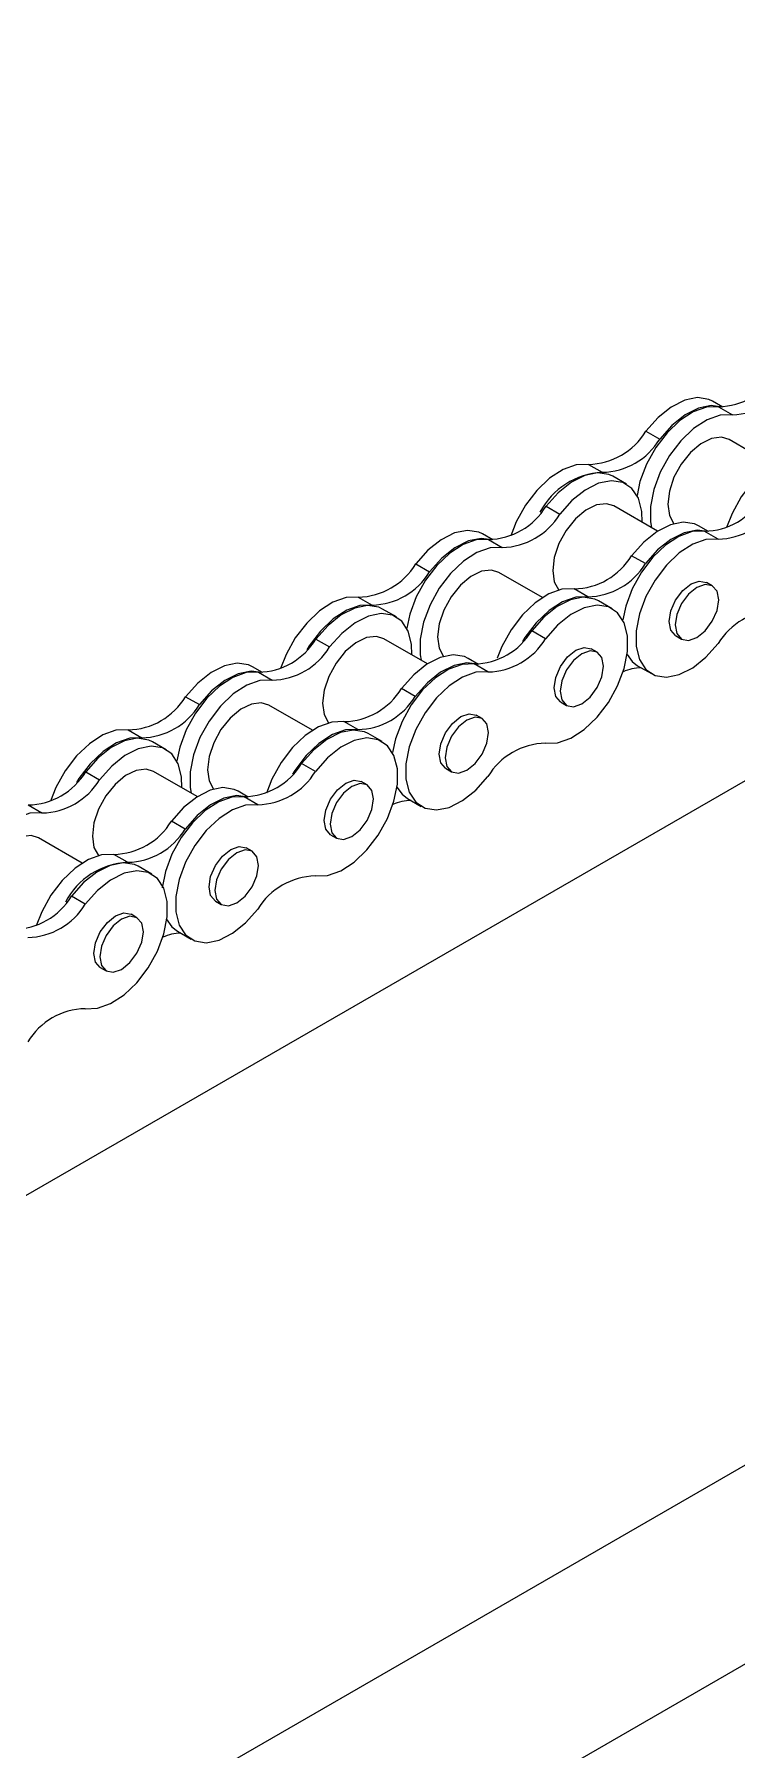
# Model space of a CAD drawing. Header units: metres. Extents: x 0 to 21025, y 0 to 14850.
# Drawn here: x 13944.6 to 13999.4, y 5239.1 to 5373 of the extents above; entities that cross this region are included whole.
import ezdxf

# ---------------------------------------------------------------- set-up
doc = ezdxf.new("R2010")
doc.units = ezdxf.units.M
doc.header["$LTSCALE"] = 25
doc.layers.add('SL4', color=4, linetype='Continuous')

msp = doc.modelspace()

# ---------------------------------------------------------------- linework, layer by layer
at = {"layer": 'SL4'}
for p, q in [((13253.258, 4883.619), (14190.156, 5424.48)), ((13299.555, 4856.892), (14236.454, 5397.752)), ((14243.189, 5386.087), (13306.291, 4845.227)), ((13998.352, 5343.927), (13997.553, 5344.388)), ((13998.02, 5343.955), (13999.095, 5343.334)), ((13992.348, 5342.045), (13993.423, 5341.425)), ((14002.237, 5339.421), (13998.83, 5341.388)), ((13987.858, 5339.453), (13988.932, 5338.832)), ((13990.829, 5337.901), (13989.755, 5338.521)), ((13984.55, 5336.178), (13985.625, 5335.558)), ((13993.256, 5334.237), (13989.849, 5336.204)), ((13980.392, 5333.558), (13979.592, 5334.02)), ((13997.236, 5334.202), (13996.437, 5334.664)), ((13997.979, 5333.61), (13996.904, 5334.23)), ((13980.06, 5333.586), (13981.134, 5332.966)), ((13974.387, 5331.677), (13975.462, 5331.056)), ((13992.307, 5331.7), (13991.232, 5332.321)), ((13984.276, 5329.053), (13980.869, 5331.019)), ((13997.529, 5329.967), (13997.064, 5330.236)), ((13969.897, 5329.085), (13970.972, 5328.464)), ((13987.817, 5329.108), (13986.742, 5329.729)), ((13989.714, 5328.177), (13988.639, 5328.797)), ((13972.869, 5327.533), (13971.794, 5328.153)), ((13984.509, 5325.834), (13983.434, 5326.454)), ((13994.665, 5326.081), (13995.131, 5325.813)), ((13966.589, 5325.81), (13967.664, 5325.189)), ((13975.296, 5323.868), (13971.889, 5325.835)), ((13988.549, 5324.783), (13988.083, 5325.052)), ((13962.431, 5323.19), (13961.632, 5323.651)), ((13979.276, 5323.834), (13978.476, 5324.296)), ((13980.019, 5323.241), (13978.944, 5323.862)), ((13991.7, 5323.727), (13992.774, 5323.107)), ((13962.099, 5323.218), (13963.174, 5322.597)), ((13974.346, 5321.332), (13973.271, 5321.952)), ((13956.427, 5321.308), (13957.502, 5320.688)), ((13966.316, 5318.684), (13962.909, 5320.651)), ((13985.685, 5320.897), (13986.151, 5320.628)), ((13969.856, 5318.74), (13968.781, 5319.36)), ((13979.569, 5319.599), (13979.103, 5319.867)), ((13951.937, 5318.716), (13953.011, 5318.096)), ((13971.753, 5317.808), (13970.678, 5318.429)), ((13954.908, 5317.164), (13953.834, 5317.785)), ((13948.629, 5315.442), (13949.704, 5314.821)), ((13957.335, 5313.5), (13953.928, 5315.467)), ((13966.548, 5315.465), (13965.473, 5316.086)), ((13976.705, 5315.713), (13977.171, 5315.444)), ((13961.315, 5313.466), (13960.516, 5313.927)), ((13970.589, 5314.414), (13970.123, 5314.683)), ((13944.139, 5312.849), (13945.213, 5312.229)), ((13962.058, 5312.873), (13960.983, 5313.494)), ((13973.739, 5313.359), (13974.814, 5312.739)), ((13956.386, 5310.964), (13955.311, 5311.584)), ((13948.355, 5308.316), (13944.948, 5310.283)), ((13967.725, 5310.529), (13968.19, 5310.26)), ((13951.896, 5308.371), (13950.821, 5308.992)), ((13961.608, 5309.23), (13961.143, 5309.499)), ((13953.793, 5307.44), (13952.718, 5308.06)), ((13948.588, 5305.097), (13947.513, 5305.717)), ((13958.744, 5305.345), (13959.21, 5305.076)), ((13952.628, 5304.046), (13952.162, 5304.315)), ((13955.779, 5302.991), (13956.853, 5302.37)), ((13949.764, 5300.16), (13950.23, 5299.892))]:
    msp.add_line(p, q, dxfattribs=at)
at = {"layer": 'SL4', "flags": 128}
for points in [[(13998.02, 5343.955), (13997.071, 5343.923), (13996.04, 5343.556), (13994.992, 5342.875), (13993.994, 5341.925), (13993.108, 5340.764), (13992.389, 5339.466), (13991.883, 5338.112), (13991.651, 5337.03)], [(13997.553, 5344.388), (13997.26, 5344.526), (13996.374, 5344.664), (13995.376, 5344.462), (13994.328, 5343.933), (13993.297, 5343.11), (13992.348, 5342.045)], [(13998.27, 5343.929), (13997.449, 5344.043), (13996.45, 5343.841), (13995.403, 5343.312), (13994.372, 5342.489), (13993.423, 5341.425)], [(13999.095, 5343.334), (13998.146, 5343.303), (13997.115, 5342.935), (13996.067, 5342.255), (13995.069, 5341.304), (13994.182, 5340.144), (13993.464, 5338.845), (13992.958, 5337.491), (13992.697, 5336.167), (13992.697, 5334.955), (13992.771, 5334.517)], [(13998.83, 5341.388), (13998.25, 5341.567), (13997.473, 5341.47), (13996.641, 5341.062), (13995.827, 5340.378), (13995.104, 5339.478), (13994.536, 5338.444), (13994.174, 5337.367), (13994.05, 5336.342)], [(13987.858, 5339.453), (13986.908, 5339.421), (13985.877, 5339.054), (13984.83, 5338.374), (13983.831, 5337.423), (13982.945, 5336.262), (13982.226, 5334.964), (13981.8, 5333.872)], [(14004.702, 5340.097), (14003.753, 5340.066), (14002.722, 5339.698), (14001.674, 5339.018), (14000.676, 5338.067), (13999.79, 5336.906), (13999.071, 5335.608), (13998.645, 5334.516)], [(13989.755, 5338.521), (13989.462, 5338.66), (13988.576, 5338.797), (13987.578, 5338.595), (13986.53, 5338.066), (13985.499, 5337.243), (13984.55, 5336.178)], [(13992.05, 5334.933), (13992.023, 5335.777), (13991.762, 5336.801), (13991.256, 5337.571), (13990.537, 5338.039), (13989.651, 5338.177), (13988.653, 5337.975), (13987.605, 5337.445), (13986.574, 5336.623), (13985.625, 5335.558)], [(13989.849, 5336.204), (13989.27, 5336.382), (13988.493, 5336.286), (13987.66, 5335.878), (13986.847, 5335.193), (13986.124, 5334.294), (13985.556, 5333.26), (13985.194, 5332.182), (13985.07, 5331.157)], [(13994.05, 5336.342), (13994.174, 5335.46), (13994.519, 5334.82)], [(13979.592, 5334.02), (13979.3, 5334.158), (13978.413, 5334.296), (13977.415, 5334.093), (13976.368, 5333.564), (13975.337, 5332.741), (13974.387, 5331.677)], [(13996.904, 5334.23), (13995.955, 5334.199), (13994.924, 5333.831), (13993.876, 5333.151), (13992.878, 5332.201), (13991.992, 5331.04), (13991.273, 5329.742), (13990.767, 5328.388), (13990.536, 5327.305)], [(13996.437, 5334.664), (13996.145, 5334.802), (13995.258, 5334.94), (13994.26, 5334.737), (13993.212, 5334.208), (13992.181, 5333.386), (13991.232, 5332.321)], [(13997.154, 5334.205), (13996.333, 5334.319), (13995.335, 5334.117), (13994.287, 5333.588), (13993.256, 5332.765), (13992.307, 5331.7)], [(13980.06, 5333.586), (13979.11, 5333.555), (13978.079, 5333.187), (13977.032, 5332.507), (13976.033, 5331.556), (13975.147, 5330.396), (13974.428, 5329.097), (13973.923, 5327.743), (13973.691, 5326.661)], [(13981.134, 5332.966), (13980.185, 5332.934), (13979.154, 5332.567), (13978.107, 5331.886), (13977.108, 5330.936), (13976.222, 5329.775), (13975.503, 5328.477), (13974.997, 5327.123), (13974.736, 5325.798), (13974.736, 5324.586), (13974.81, 5324.149)], [(13980.31, 5333.561), (13979.488, 5333.675), (13978.49, 5333.473), (13977.442, 5332.944), (13976.412, 5332.121), (13975.462, 5331.056)], [(13997.979, 5333.61), (13997.03, 5333.578), (13995.999, 5333.211), (13994.951, 5332.531), (13993.953, 5331.58), (13993.067, 5330.419), (13992.348, 5329.121), (13991.842, 5327.767), (13991.581, 5326.442), (13991.581, 5325.23), (13991.842, 5324.207), (13992.348, 5323.437), (13993.067, 5322.969), (13993.953, 5322.831), (13994.951, 5323.033), (13995.999, 5323.562), (13997.03, 5324.385), (13997.979, 5325.45)], [(13980.869, 5331.019), (13980.289, 5331.198), (13979.512, 5331.102), (13978.68, 5330.693), (13977.866, 5330.009), (13977.144, 5329.11), (13976.576, 5328.076), (13976.214, 5326.998), (13976.089, 5325.973)], [(13985.07, 5331.157), (13985.194, 5330.276), (13985.539, 5329.636)], [(13994.169, 5327.18), (13994.298, 5328.004), (13994.665, 5328.851), (13995.216, 5329.593), (13995.865, 5330.117), (13996.514, 5330.343), (13997.064, 5330.236)], [(13994.634, 5326.911), (13994.763, 5326.236), (13995.131, 5325.813), (13995.681, 5325.706), (13996.33, 5325.931), (13996.979, 5326.455), (13997.529, 5327.197), (13997.897, 5328.045), (13998.026, 5328.869), (13997.897, 5329.544), (13997.529, 5329.967), (13996.979, 5330.074), (13996.33, 5329.848), (13995.681, 5329.325), (13995.131, 5328.582), (13994.763, 5327.735), (13994.634, 5326.911)], [(13969.897, 5329.085), (13968.948, 5329.053), (13967.917, 5328.686), (13966.869, 5328.005), (13965.871, 5327.055), (13964.985, 5325.894), (13964.266, 5324.596), (13963.84, 5323.504)], [(13986.742, 5329.729), (13985.792, 5329.697), (13984.761, 5329.33), (13983.714, 5328.649), (13982.716, 5327.699), (13981.829, 5326.538), (13981.111, 5325.24), (13980.743, 5324.326)], [(13987.817, 5329.108), (13986.867, 5329.077), (13985.836, 5328.709), (13984.789, 5328.029), (13983.79, 5327.078), (13982.904, 5325.918), (13982.717, 5325.619)], [(13988.639, 5328.797), (13988.347, 5328.935), (13987.46, 5329.073), (13986.462, 5328.871), (13985.414, 5328.342), (13984.383, 5327.519), (13983.434, 5326.454)], [(13970.972, 5328.464), (13970.022, 5328.433), (13968.992, 5328.065), (13967.944, 5327.385), (13966.946, 5326.434), (13966.059, 5325.273), (13965.872, 5324.975)], [(13971.794, 5328.153), (13971.502, 5328.291), (13970.616, 5328.429), (13969.617, 5328.227), (13968.57, 5327.697), (13967.539, 5326.875), (13966.589, 5325.81)], [(13974.089, 5324.565), (13974.062, 5325.409), (13973.801, 5326.432), (13973.295, 5327.202), (13972.577, 5327.671), (13971.69, 5327.808), (13970.692, 5327.606), (13969.644, 5327.077), (13968.614, 5326.254), (13967.664, 5325.189)], [(13984.509, 5317.674), (13985.458, 5317.705), (13986.489, 5318.073), (13987.537, 5318.753), (13988.535, 5319.703), (13989.421, 5320.864), (13990.14, 5322.163), (13990.646, 5323.517), (13990.907, 5324.841), (13990.907, 5326.053), (13990.646, 5327.076), (13990.14, 5327.847), (13989.421, 5328.315), (13988.535, 5328.452), (13987.537, 5328.25), (13986.489, 5327.721), (13985.458, 5326.898), (13984.509, 5325.834)], [(13971.889, 5325.835), (13971.309, 5326.014), (13970.532, 5325.918), (13969.7, 5325.509), (13968.886, 5324.825), (13968.163, 5323.926), (13967.596, 5322.891), (13967.233, 5321.814), (13967.109, 5320.789)], [(13976.089, 5325.973), (13976.214, 5325.092), (13976.559, 5324.452)], [(13994.665, 5326.081), (13994.665, 5326.081), (13994.298, 5326.505), (13994.169, 5327.18)], [(13985.188, 5321.995), (13985.317, 5322.819), (13985.685, 5323.667), (13986.235, 5324.409), (13986.884, 5324.933), (13987.533, 5325.158), (13988.083, 5325.052)], [(13985.654, 5321.727), (13985.783, 5321.052), (13986.151, 5320.628), (13986.701, 5320.522), (13987.35, 5320.747), (13987.999, 5321.271), (13988.549, 5322.013), (13988.917, 5322.861), (13989.046, 5323.685), (13988.917, 5324.36), (13988.549, 5324.783), (13987.999, 5324.89), (13987.35, 5324.664), (13986.701, 5324.14), (13986.151, 5323.398), (13985.783, 5322.551), (13985.654, 5321.727)], [(13990.877, 5324.599), (13991.273, 5324.058), (13991.7, 5323.727)], [(13961.632, 5323.651), (13961.339, 5323.79), (13960.453, 5323.927), (13959.455, 5323.725), (13958.407, 5323.196), (13957.376, 5322.373), (13956.427, 5321.308)], [(13962.349, 5323.192), (13961.528, 5323.307), (13960.529, 5323.104), (13959.482, 5322.575), (13958.451, 5321.753), (13957.502, 5320.688)], [(13978.944, 5323.862), (13977.994, 5323.831), (13976.963, 5323.463), (13975.916, 5322.783), (13974.918, 5321.832), (13974.031, 5320.671), (13973.313, 5319.373), (13972.807, 5318.019), (13972.575, 5316.937)], [(13978.476, 5324.296), (13978.184, 5324.434), (13977.298, 5324.571), (13976.299, 5324.369), (13975.252, 5323.84), (13974.221, 5323.017), (13973.271, 5321.952)], [(13980.019, 5323.241), (13979.069, 5323.21), (13978.038, 5322.843), (13976.991, 5322.162), (13975.992, 5321.212), (13975.106, 5320.051), (13974.387, 5318.753), (13973.882, 5317.399), (13973.621, 5316.074), (13973.621, 5314.862), (13973.882, 5313.839), (13974.387, 5313.069), (13975.106, 5312.6), (13975.992, 5312.463), (13976.991, 5312.665), (13978.038, 5313.194), (13979.069, 5314.017), (13980.019, 5315.082)], [(13979.194, 5323.837), (13978.372, 5323.951), (13977.374, 5323.749), (13976.327, 5323.219), (13975.296, 5322.397), (13974.346, 5321.332)], [(13962.099, 5323.218), (13961.15, 5323.186), (13960.119, 5322.819), (13959.071, 5322.139), (13958.073, 5321.188), (13957.187, 5320.027), (13956.468, 5318.729), (13955.962, 5317.375), (13955.73, 5316.293)], [(13963.174, 5322.597), (13962.225, 5322.566), (13961.194, 5322.198), (13960.146, 5321.518), (13959.148, 5320.568), (13958.261, 5319.407), (13957.543, 5318.109), (13957.037, 5316.755), (13956.776, 5315.43), (13956.776, 5314.218), (13956.85, 5313.78)], [(13985.685, 5320.897), (13985.685, 5320.897), (13985.317, 5321.32), (13985.188, 5321.995)], [(13962.909, 5320.651), (13962.329, 5320.83), (13961.552, 5320.734), (13960.72, 5320.325), (13959.906, 5319.641), (13959.183, 5318.742), (13958.615, 5317.707), (13958.253, 5316.63), (13958.129, 5315.605)], [(13967.109, 5320.789), (13967.233, 5319.908), (13967.579, 5319.268)], [(13968.781, 5319.36), (13967.832, 5319.329), (13966.801, 5318.961), (13965.753, 5318.281), (13964.755, 5317.331), (13963.869, 5316.17), (13963.15, 5314.872), (13962.724, 5313.78)], [(13976.208, 5316.811), (13976.337, 5317.635), (13976.705, 5318.483), (13977.255, 5319.225), (13977.904, 5319.749), (13978.553, 5319.974), (13979.103, 5319.867)], [(13976.674, 5316.542), (13976.803, 5315.867), (13977.17, 5315.444), (13977.721, 5315.337), (13978.37, 5315.563), (13979.019, 5316.087), (13979.569, 5316.829), (13979.937, 5317.676), (13980.066, 5318.5), (13979.937, 5319.175), (13979.569, 5319.599), (13979.019, 5319.705), (13978.37, 5319.48), (13977.721, 5318.956), (13977.17, 5318.214), (13976.803, 5317.366), (13976.674, 5316.542)], [(13951.937, 5318.716), (13950.987, 5318.685), (13949.956, 5318.317), (13948.909, 5317.637), (13947.91, 5316.686), (13947.024, 5315.526), (13946.305, 5314.227), (13945.879, 5313.135)], [(13953.011, 5318.096), (13952.062, 5318.064), (13951.031, 5317.697), (13949.984, 5317.016), (13948.985, 5316.066), (13948.099, 5314.905), (13947.911, 5314.607)], [(13953.834, 5317.785), (13953.541, 5317.923), (13952.655, 5318.06), (13951.657, 5317.858), (13950.609, 5317.329), (13949.578, 5316.506), (13948.629, 5315.442)], [(13969.856, 5318.74), (13968.907, 5318.708), (13967.876, 5318.341), (13966.828, 5317.661), (13965.83, 5316.71), (13964.944, 5315.549), (13964.756, 5315.251)], [(13970.678, 5318.429), (13970.386, 5318.567), (13969.5, 5318.705), (13968.501, 5318.502), (13967.454, 5317.973), (13966.423, 5317.15), (13965.473, 5316.086)], [(13966.548, 5307.305), (13967.498, 5307.337), (13968.529, 5307.704), (13969.576, 5308.385), (13970.575, 5309.335), (13971.461, 5310.496), (13972.18, 5311.794), (13972.685, 5313.148), (13972.946, 5314.473), (13972.946, 5315.685), (13972.685, 5316.708), (13972.18, 5317.478), (13971.461, 5317.947), (13970.575, 5318.084), (13969.576, 5317.882), (13968.529, 5317.353), (13967.498, 5316.53), (13966.548, 5315.465)], [(13956.129, 5314.196), (13956.102, 5315.041), (13955.841, 5316.064), (13955.335, 5316.834), (13954.616, 5317.302), (13953.73, 5317.44), (13952.731, 5317.238), (13951.684, 5316.709), (13950.653, 5315.886), (13949.704, 5314.821)], [(13976.705, 5315.713), (13976.705, 5315.713), (13976.337, 5316.136), (13976.208, 5316.811)], [(13953.928, 5315.467), (13953.349, 5315.646), (13952.572, 5315.549), (13951.739, 5315.141), (13950.926, 5314.457), (13950.203, 5313.557), (13949.635, 5312.523), (13949.273, 5311.446), (13949.149, 5310.421)], [(13958.129, 5315.605), (13958.253, 5314.724), (13958.598, 5314.084)], [(13960.516, 5313.927), (13960.224, 5314.065), (13959.337, 5314.203), (13958.339, 5314.001), (13957.291, 5313.472), (13956.26, 5312.649), (13955.311, 5311.584)], [(13967.228, 5311.627), (13967.357, 5312.451), (13967.725, 5313.299), (13968.275, 5314.041), (13968.924, 5314.565), (13969.573, 5314.79), (13970.123, 5314.683)], [(13967.693, 5311.358), (13967.823, 5310.683), (13968.19, 5310.26), (13968.74, 5310.153), (13969.389, 5310.379), (13970.038, 5310.903), (13970.589, 5311.645), (13970.956, 5312.492), (13971.085, 5313.316), (13970.956, 5313.991), (13970.589, 5314.414), (13970.038, 5314.521), (13969.389, 5314.296), (13968.74, 5313.772), (13968.19, 5313.03), (13967.823, 5312.182), (13967.693, 5311.358)], [(13972.917, 5314.23), (13973.313, 5313.689), (13973.739, 5313.359)], [(13960.983, 5313.494), (13960.034, 5313.462), (13959.003, 5313.095), (13957.955, 5312.414), (13956.957, 5311.464), (13956.071, 5310.303), (13955.352, 5309.005), (13954.846, 5307.651), (13954.592, 5306.389)], [(13962.058, 5312.873), (13961.109, 5312.842), (13960.078, 5312.474), (13959.03, 5311.794), (13958.032, 5310.843), (13957.146, 5309.683), (13956.427, 5308.384), (13955.921, 5307.03), (13955.66, 5305.706), (13955.66, 5304.494), (13955.921, 5303.47), (13956.427, 5302.7), (13957.146, 5302.232), (13958.032, 5302.094), (13959.03, 5302.297), (13960.078, 5302.826), (13961.109, 5303.649), (13962.058, 5304.713)], [(13961.234, 5313.468), (13960.412, 5313.582), (13959.414, 5313.38), (13958.366, 5312.851), (13957.335, 5312.028), (13956.386, 5310.964)], [(13945.213, 5312.229), (13944.264, 5312.198), (13943.233, 5311.83), (13942.186, 5311.15), (13941.187, 5310.199), (13940.301, 5309.038), (13939.582, 5307.74), (13939.076, 5306.386), (13938.815, 5305.062), (13938.815, 5303.849), (13938.889, 5303.412)], [(13967.725, 5310.529), (13967.725, 5310.529), (13967.357, 5310.952), (13967.228, 5311.627)], [(13944.948, 5310.283), (13944.368, 5310.462), (13943.591, 5310.365), (13942.759, 5309.957), (13941.945, 5309.272), (13941.223, 5308.373), (13940.655, 5307.339), (13940.293, 5306.261), (13940.168, 5305.237)], [(13949.149, 5310.421), (13949.273, 5309.539), (13949.618, 5308.899)], [(13950.821, 5308.992), (13949.871, 5308.96), (13948.84, 5308.593), (13947.793, 5307.913), (13946.795, 5306.962), (13945.908, 5305.801), (13945.19, 5304.503), (13944.763, 5303.411)], [(13958.248, 5306.443), (13958.377, 5307.267), (13958.744, 5308.114), (13959.295, 5308.857), (13959.944, 5309.38), (13960.593, 5309.606), (13961.143, 5309.499)], [(13958.713, 5306.174), (13958.842, 5305.499), (13959.21, 5305.076), (13959.76, 5304.969), (13960.409, 5305.195), (13961.058, 5305.718), (13961.608, 5306.461), (13961.976, 5307.308), (13962.105, 5308.132), (13961.976, 5308.807), (13961.608, 5309.23), (13961.058, 5309.337), (13960.409, 5309.112), (13959.76, 5308.588), (13959.21, 5307.846), (13958.842, 5306.998), (13958.713, 5306.174)], [(13952.718, 5308.06), (13952.426, 5308.199), (13951.539, 5308.336), (13950.541, 5308.134), (13949.493, 5307.605), (13948.462, 5306.782), (13947.513, 5305.717)], [(13948.588, 5296.937), (13949.537, 5296.968), (13950.568, 5297.336), (13951.616, 5298.016), (13952.614, 5298.967), (13953.5, 5300.128), (13954.219, 5301.426), (13954.725, 5302.78), (13954.986, 5304.104), (13954.986, 5305.316), (13954.725, 5306.34), (13954.219, 5307.11), (13953.5, 5307.578), (13952.614, 5307.716), (13951.616, 5307.514), (13950.568, 5306.984), (13949.537, 5306.162), (13948.588, 5305.097)], [(13958.744, 5305.345), (13958.744, 5305.345), (13958.377, 5305.768), (13958.248, 5306.443)], [(13949.267, 5301.259), (13949.396, 5302.083), (13949.764, 5302.93), (13950.314, 5303.672), (13950.963, 5304.196), (13951.612, 5304.422), (13952.162, 5304.315)], [(13949.733, 5300.99), (13949.862, 5300.315), (13950.23, 5299.892), (13950.78, 5299.785), (13951.429, 5300.01), (13952.078, 5300.534), (13952.628, 5301.276), (13952.996, 5302.124), (13953.125, 5302.948), (13952.996, 5303.623), (13952.628, 5304.046), (13952.078, 5304.153), (13951.429, 5303.927), (13950.78, 5303.404), (13950.23, 5302.661), (13949.862, 5301.814), (13949.733, 5300.99)], [(13954.906, 5303.961), (13955.352, 5303.321), (13955.779, 5302.991)], [(13949.764, 5300.16), (13949.764, 5300.16), (13949.396, 5300.584), (13949.267, 5301.259)]]:
    msp.add_lwpolyline(points, dxfattribs=at)
at = {"layer": 'SL4'}
for centre, radius, start, end in [((13997.91, 5349.33), 5.376, 271.17027, 328.82435), ((13998.985, 5348.709), 5.376, 271.17027, 328.82435), ((13987.748, 5344.828), 5.376, 271.17027, 328.82435), ((13988.823, 5344.208), 5.376, 271.17027, 328.82435), ((13989.25, 5332.986), 5.855, 93.11014, 152.07322), ((13996.795, 5339.606), 5.376, 271.17027, 328.82435), ((13979.95, 5338.961), 5.376, 271.17027, 328.82435), ((13981.025, 5338.341), 5.376, 271.17027, 328.82435), ((13997.869, 5338.985), 5.376, 271.17027, 328.82435), ((13969.787, 5334.46), 5.376, 271.17027, 328.82435), ((13986.632, 5335.104), 5.376, 271.17027, 328.82435), ((13987.707, 5334.483), 5.376, 271.17027, 328.82435), ((13970.862, 5333.839), 5.376, 271.17027, 328.82435), ((14002.579, 5322.667), 5.376, 91.17027, 148.82435), ((13978.834, 5329.237), 5.376, 271.17027, 328.82435), ((13961.989, 5328.593), 5.376, 271.17027, 328.82435), ((13963.064, 5327.973), 5.376, 271.17027, 328.82435), ((13979.909, 5328.617), 5.376, 271.17027, 328.82435), ((13992.004, 5320.122), 3.446, 90.48431, 114.65163), ((13968.672, 5324.736), 5.376, 271.17027, 328.82435), ((13951.827, 5324.091), 5.376, 271.17027, 328.82435), ((13952.902, 5323.471), 5.376, 271.17027, 328.82435), ((13969.746, 5324.115), 5.376, 271.17027, 328.82435), ((13984.619, 5312.299), 5.376, 91.17027, 148.82435), ((13944.029, 5318.225), 5.376, 271.17027, 328.82435), ((13960.874, 5318.869), 5.376, 271.17027, 328.82435), ((13961.948, 5318.248), 5.376, 271.17027, 328.82435), ((13945.104, 5317.604), 5.376, 271.17027, 328.82435), ((13974.043, 5309.754), 3.446, 90.48435, 114.65224), ((13950.711, 5314.367), 5.376, 271.17027, 328.82435), ((13951.786, 5313.747), 5.376, 271.17027, 328.82435), ((13952.213, 5302.525), 5.855, 93.11014, 152.07322), ((13966.658, 5301.93), 5.376, 91.17027, 148.82435), ((13942.913, 5308.5), 5.376, 271.17027, 328.82435), ((13943.988, 5307.88), 5.376, 271.17027, 328.82435), ((13956.083, 5299.385), 3.446, 90.48428, 114.65101), ((13948.698, 5291.562), 5.376, 91.17027, 148.82435)]:
    msp.add_arc(centre, radius, start, end, dxfattribs=at)

doc.saveas('drawing.dxf')
